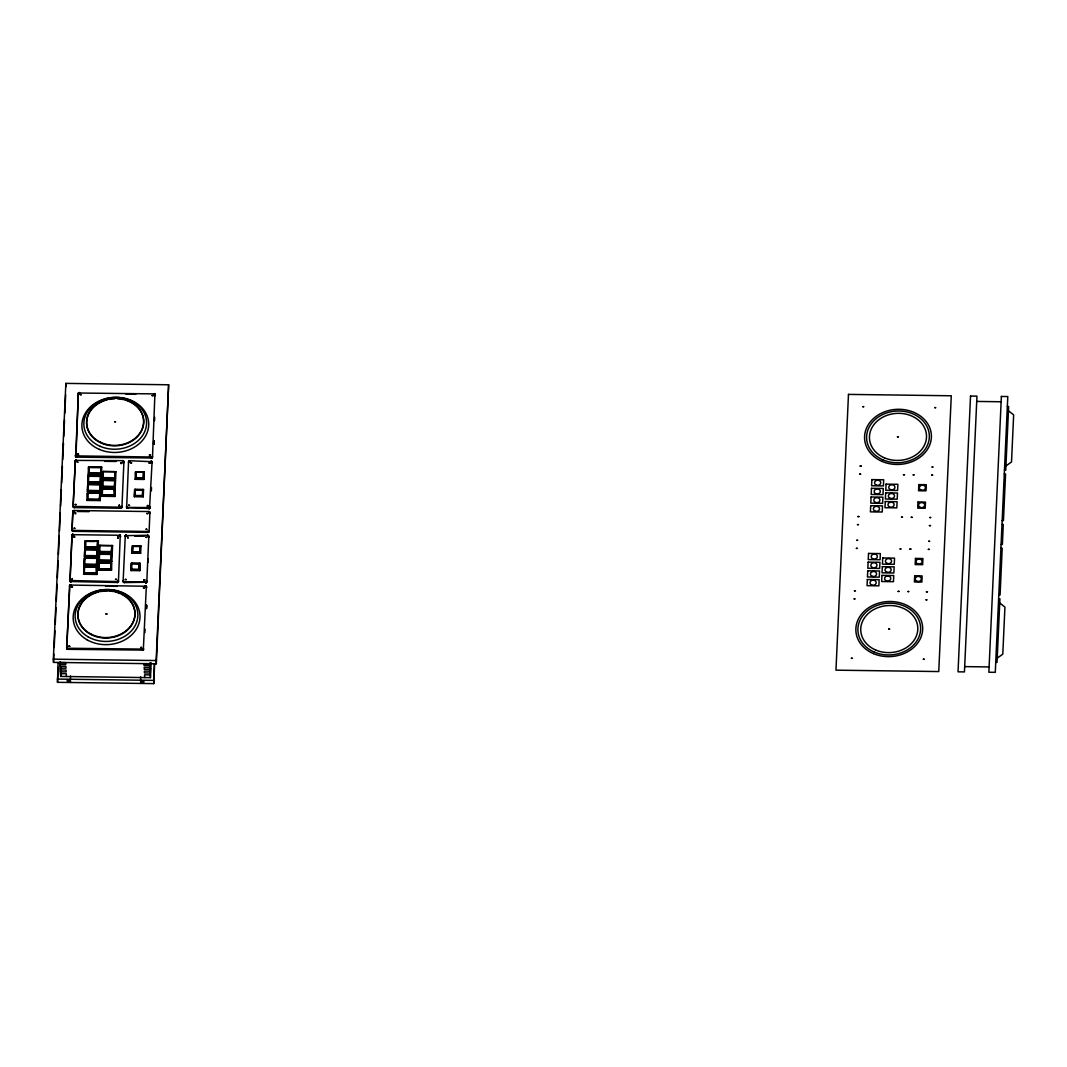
<?xml version="1.0" encoding="UTF-8"?>
<svg xmlns="http://www.w3.org/2000/svg" width="1067" height="1067" viewBox="0 0 1067 1067"><rect width="100%" height="100%" fill="white"/><g stroke="black" fill="none" stroke-linecap="round" stroke-linejoin="round"><path stroke-width="1.5" d="M118.424 581.915L120.264 535.274L72.022 534.674L69.969 580.528L117.197 581.568C119.024 580.128 119.091 581.995 117.25 582.489L70.062 581.515L72.022 535.647M66.647 647.389L69.848 585.063L146.339 586.25L143.311 650.083L67.928 649.323L66.647 647.389L67.448 649.229M149.113 531.473L149.9 512.533L148.993 511.56L74.13 510.506L72.836 511.346L71.996 529.445L72.823 530.392L147.753 531.459C150.247 529.445 148.353 533.607 148.606 531.206M73.076 505.678L75.41 460.397L122.678 460.651L123.919 461.651L121.945 507.198C121.771 504.851 122.332 508.626 120.611 508.239L74.357 507.612L73.076 505.678L73.463 507.292M151.914 457.009L75.704 455.876L78.398 393.016L154.902 393.896L152.501 457.089C151.261 459.77 152.808 453.995 152.421 457.436M146.793 582.102L148.82 536.354L147.579 535.274L125.292 535.634L123.158 580.581L124.306 581.662L145.459 581.955L146.793 580.901L146.726 582.235L124.439 582.582L123.759 581.515M123.198 581.582L123.799 582.435M60.152 661.833L60.059 664.421L65.767 664.501L65.674 662.647L59.965 662.567L60.712 676.438L150.447 677.652L151.114 662.74M60.606 667.929L60.459 671.81L66.167 671.89L66.074 670.036L60.366 669.969M149.887 663.047L149.793 665.635L144.085 665.555L143.978 663.714L149.687 663.794L150.447 677.652M53.35 659.166L65.861 383.386L168.639 384.774L156.316 663.781L53.523 662.394L53.35 659.166L156.142 660.553L156.316 663.781M53.523 662.394L53.897 654.084M54.204 647.442L54.951 630.824M55.257 624.182L56.017 607.576M56.311 600.921L57.071 584.316M57.365 577.66L58.125 561.055M58.418 554.413L59.259 536.127M59.472 531.153L60.312 512.88M60.606 506.225L61.366 489.62M61.659 482.978L62.419 466.359M62.713 459.717L63.473 443.098M63.767 436.456L64.527 419.838M64.834 413.196L65.661 394.923M154.662 663.714L153.755 683.614L57.498 682.32L58.071 662.487M57.498 682.32L58.178 667.382M60.712 676.438L61.086 668.155M69.595 585.33L66.808 648.709M72.916 511.146L72.049 530.299L72.876 531.313L147.806 532.38L148.326 531.353M75.304 460.517L73.156 506.812M70.529 675.945L70.422 680.186L67.168 680.132L67.221 681.066L70.475 681.106L70.555 682.493M83.666 574.259L84 566.964L97.204 567.137L96.87 574.433L83.666 574.259L84 566.964M84.066 565.497L84.386 558.201L97.604 558.374L97.27 565.683L84.066 565.497L84.386 558.201M84.453 556.801L84.786 549.505L97.991 549.678L97.671 556.987L84.453 556.801L84.786 549.505M84.853 548.105L85.187 540.809L98.391 540.982L98.057 548.278L84.853 548.105L85.547 547.104L97.364 547.264L98.057 548.278M87.014 500.436L87.347 493.127L100.551 493.314L100.218 500.61L87.014 500.436L87.707 499.436L99.524 499.596L100.218 500.61M87.414 491.674L87.747 484.378L100.952 484.551L100.618 491.86L87.414 491.674L87.747 484.378M87.801 482.978L88.134 475.682L101.338 475.855L101.018 483.151L87.801 482.978L88.134 475.682M88.201 474.282L88.534 466.986L101.738 467.159L101.405 474.455L88.201 474.282L88.894 473.281L100.711 473.441L101.405 474.455M96.604 565.017L84.893 564.856M85.28 556.24L96.964 555.707A15.685 0.734 -89.2 0 1 97.244 549.558L97.27 550.252M97.671 541.543L97.63 540.862A15.685 0.734 -89.2 0 0 97.35 547.011L97.39 547.704L85.573 547.544L85.187 540.809M100.231 485.125L100.191 484.431A15.685 0.734 -89.2 0 0 99.911 490.58L99.951 491.273L88.121 491.233L99.951 491.193M88.534 466.986L88.921 473.775L100.738 473.935M96.87 574.433L96.457 567.257L97.204 567.137M97.671 556.987L96.977 555.96L97.257 549.812L97.991 549.678M97.364 547.264L97.644 541.116L98.391 540.982M99.524 499.596L99.805 493.434L100.551 493.314M99.951 491.394L100.205 484.685L100.952 484.551M88.521 482.537L100.351 482.484L88.521 482.417L88.481 481.724A15.685 0.734 -89.2 0 1 88.761 475.575L88.801 476.269L100.525 476.416M101.018 483.151L100.325 482.137L100.605 475.989L101.338 475.855M100.711 473.441L100.992 467.293L101.738 467.159M100.925 471.787L101.072 468.706M98.577 562.802L111.795 562.989L111.461 570.285L98.257 570.098L98.577 562.802L111.035 562.856L110.968 563.629M98.644 561.402L98.978 554.106L112.182 554.28L111.848 561.589L98.644 561.402L99.338 560.402L111.168 560.562L111.848 561.589M99.044 552.706L99.378 545.41L112.582 545.584L112.248 552.879L99.044 552.706L99.378 545.41M101.605 496.275L101.925 488.979L115.143 489.153L114.809 496.462L101.605 496.275L101.925 488.979M101.992 487.579L102.325 480.283L115.529 480.457L115.196 487.752L101.992 487.579L102.685 486.579L114.516 486.739L115.196 487.752M102.392 478.883L102.725 471.587L115.93 471.761L115.596 479.056L102.392 478.883L102.725 471.587M111.035 562.856A15.685 0.734 -89.2 0 0 110.755 569.004L110.795 569.698L98.978 569.538L98.938 568.844A15.685 0.734 -89.2 0 1 99.218 562.696L99.244 563.389M98.257 570.098L99.231 562.949M99.471 560.762L111.195 560.922L99.364 560.842L98.978 554.106M114.863 481.951L114.783 480.337A15.685 0.734 -89.2 0 0 114.502 486.485L114.529 487.179L102.712 487.019L102.325 480.283M115.036 473.908L114.836 478.389L103.112 478.323L103.072 477.629A15.685 0.734 -89.2 0 1 103.352 471.481L115.169 471.641L115.209 472.321M111.461 570.285L111.048 563.109M111.168 560.562L111.448 554.413L112.182 554.28M112.582 545.584L111.835 545.717L111.582 552.306L111.542 551.612A15.685 0.734 -89.2 0 1 111.822 545.464L111.488 552.213L99.764 552.146L99.724 551.452A15.685 0.734 -89.2 0 1 100.005 545.304L100.045 545.997M114.809 496.462L114.396 489.286L115.143 489.153M114.516 486.739L114.796 480.59L115.529 480.457M131.014 570.552L131.348 563.243L140.19 563.363L139.857 570.672L131.014 570.552L131.348 563.243M131.801 553.146L132.135 545.851L140.977 545.971L140.644 553.266L131.801 553.146L132.495 552.146L139.95 552.253L140.644 553.266M134.362 496.715L134.695 489.42L143.538 489.54L143.205 496.835L134.362 496.715L134.695 489.42M135.149 479.323L135.482 472.027L144.325 472.147L143.992 479.443L135.149 479.323L135.842 478.323L143.298 478.429L143.992 479.443M134.295 546.451L140.257 546.531L140.217 545.851A15.778 0.734 -89.2 0 0 139.937 551.999L139.977 552.693L132.521 552.586L132.775 545.997M135.869 478.763L135.829 478.069A15.778 0.734 -89.2 0 1 136.109 471.921L143.565 472.027A15.778 0.734 -89.2 0 0 143.285 478.176L143.325 478.87L135.869 478.763L135.482 472.027M139.857 570.672L139.444 563.496L140.19 563.363M139.95 552.253L140.23 546.104M143.205 496.835L142.791 489.673L143.538 489.54M143.298 478.429L143.578 472.281L144.325 472.147M139.257 568.551L139.43 563.243A15.778 0.734 -89.2 0 0 139.15 569.391L139.19 570.085L131.734 569.978L131.694 569.298A15.778 0.734 -89.2 0 1 131.975 563.136L132.015 563.829L137.976 563.909M142.538 496.262L142.778 489.42A15.778 0.734 -89.2 0 0 142.498 495.568L142.538 496.262L135.082 496.155L135.042 495.475A15.778 0.734 -89.2 0 1 135.322 489.313L135.362 490.006L142.818 490.113M140.684 676.891L140.577 681.133L143.845 681.173L143.898 682.106L140.631 682.053L140.711 683.44M144.939 632.518L145.085 629.197M146.072 608.417L146.219 605.176M148.113 562.362L148.26 559.108M151.367 490.82L151.514 487.552M153.528 444.072L153.675 440.844M154.542 420.665L154.702 417.344M146.539 608.243L146.686 605.016M153.995 443.912L154.141 440.671M146.566 608.71L146.713 605.482M154.021 444.365L154.168 441.138M153.755 683.614L154.342 663.794M156.142 660.553L168.639 384.774M60.312 663.434L60.165 666.261L65.874 666.341L65.967 668.195L60.259 668.115M60.792 669.409L60.566 673.664L66.274 673.73L66.421 676.505M150.127 663.234L149.887 667.489L144.178 667.409L144.285 669.249L149.994 669.329L150.18 664.154L150.087 671.183L144.378 671.103L144.485 672.944L150.194 673.024L150.38 667.849L150.287 674.877L144.579 674.797L144.725 677.572M69.488 586.73L69.848 585.063M129.374 460.824L128.547 461.784L126.653 507.665L149.527 508.492L152.101 461.704L129.881 460.744L129.2 461.838L129.454 460.797M150.474 456.116L149.473 456.102M140.751 648.189C142.925 646.655 139.457 646.829 141.778 648.202M129.134 461.878L128.614 462.571L128.573 461.584M121.865 506.478L121.531 507.945M119.904 506.251L119.317 505.598L118.957 506.278M125.373 536.488L125.226 535.767M75.81 513.787L74.917 513.774M120.864 463.558L121.851 463.571M128.173 538.275C126.506 537.235 128.52 536.101 127.68 537.555M144.765 580.955L143.872 580.941M149.447 508.519L150.167 506.652L150.06 508.052M73.823 537.194C76.17 535.794 72.263 536.061 74.81 537.261M149.967 507.185L149.86 508.279M143.618 648.776L143.632 649.763M75.304 461.504L76.25 460.024L76.037 460.997M121.651 506.865L121.105 508.172M148.846 531.98L149.033 530.686M147.259 506.265C149.54 505.051 145.619 505.198 148.14 506.278M152.154 457.783L152.341 456.569M146.499 582.529L146.646 581.368M118.17 582.195L118.33 581.048M152.034 457.89L152.101 456.863M148.66 532.126L148.793 531.059M67.248 648.243L143.325 649.109M1005.941 465.932L1011.516 461.971L1013.65 414.876L1008.435 410.782M997.218 658.126L1002.793 654.178L1004.927 607.083L999.726 602.975M118.25 538.275L118.104 537.515M146.299 582.662L146.379 581.648M143.191 649.203L143.098 650.203M73.396 511.64L74.183 511.44M121.331 508.079L121.425 507.065M117.97 582.315L118.117 581.262M151.821 457.996L76.651 457.129L75.77 455.929M126.626 507.599L126.52 506.332L127.68 507.412L149.473 507.572M126.48 535.914L125.759 536.127L125.853 535.127M117.823 582.382L117.917 581.395M117.944 537.421L117.917 536.581L117.743 538.302M73.876 507.532L73.476 506.412L121.131 507.212M149.327 507.625L149.22 508.599M146.006 582.795L146.179 581.782M72.436 579.248L72.089 578.461L71.916 579.968M120.984 507.265L120.944 508.212M142.871 650.283L142.978 649.31M119.451 505.598L119.171 504.798L119.344 505.691M151.501 458.103L151.687 457.116M145.846 582.835L145.952 581.875M120.811 507.305L120.784 508.239M117.503 582.475L117.69 581.488M142.658 649.39L142.618 650.323L142.404 649.403M115.93 471.761L115.183 471.894L114.929 478.483L114.889 477.789A15.685 0.734 -89.2 0 1 115.169 471.641M97.604 558.374L96.857 558.508L96.604 565.097L96.564 564.403A15.685 0.734 -89.2 0 1 96.844 558.254L85.027 558.094A15.685 0.734 -89.2 0 0 84.746 564.243L84.786 564.936M151.341 458.13L151.447 457.183M148.993 507.692L148.967 508.626M145.686 582.862L145.712 581.928M117.33 582.489L117.45 581.555M151.167 458.13L151.114 457.209M129.787 460.744L129.921 461.664M148.833 507.705L148.873 508.626M145.512 582.875L145.459 581.955M976.718 401.432L1001.126 401.766M125.906 394.11L135.842 394.243M1007.341 406.514L1008.635 406.54L1005.741 470.174L1004.46 470.16M104.553 461.331L116.116 461.478M1004.287 473.975L1005.567 473.988L1003.447 520.669L1002.166 520.643M89.175 467.133L100.992 467.293M88.881 473.028L100.698 473.188L100.738 473.881L88.921 473.721L88.881 473.028A15.685 0.734 -89.2 0 1 89.161 466.879L89.201 467.559L101.018 467.719L100.978 467.039A15.685 0.734 -89.2 0 0 100.698 473.188M88.774 475.829L100.605 475.989M103.072 477.629L114.889 477.789M135.829 478.069L143.285 478.176M103.086 477.883L114.903 478.043L115.596 479.056M102.966 480.43L114.796 480.59M114.809 481.03L114.756 482.031M88.481 481.724L100.311 481.884L100.338 482.577M88.494 481.977L100.325 482.137M88.388 484.525L100.205 484.685M102.992 480.87L102.952 480.177A15.685 0.734 -89.2 0 0 102.672 486.325L114.502 486.485M102.579 489.126L114.396 489.286M135.336 489.566L142.791 489.673M102.699 489.566L102.565 488.873A15.685 0.734 -89.2 0 0 102.285 495.021L102.325 495.715L114.102 495.181A15.685 0.734 -89.2 0 1 114.382 489.033L114.369 490.727M88.414 484.965L88.374 484.271A15.685 0.734 -89.2 0 0 88.094 490.42L99.911 490.58M88.108 490.673L99.925 490.833L100.618 491.86M87.734 499.863L87.694 499.183A15.685 0.734 -89.2 0 1 87.974 493.021L99.791 493.181L99.724 493.874M102.285 495.021L114.102 495.181M135.042 495.475L142.498 495.568M102.299 495.275L114.116 495.435M135.056 495.715L142.511 495.822M87.694 499.183L99.511 499.343L99.551 500.023L87.734 499.93L87.347 493.127M77.504 511.48L89.094 511.64M1001.993 524.471L1003.273 524.484L1002.38 544.423L1001.086 544.41M134.655 536.021L144.392 536.154M1000.913 548.225L1002.206 548.238L1000.086 594.919L998.805 594.893M85.827 540.956L97.644 541.116M94.71 541.502L85.853 541.382L85.813 540.702A15.685 0.734 -89.2 0 0 85.533 546.851L85.573 547.544M132.521 552.586L132.481 551.892A15.778 0.734 -89.2 0 1 132.761 545.744L140.977 545.971M100.018 545.557L111.835 545.717M85.533 546.851L97.35 547.011M85.68 547.464L97.39 547.611M85.427 549.652L97.257 549.812M99.724 551.452L111.542 551.612M132.481 551.892L139.937 551.999M99.738 551.706L111.555 551.866L112.248 552.879M99.618 554.253L111.448 554.413M99.644 554.693L99.604 554A15.685 0.734 -89.2 0 0 99.324 560.148L99.364 560.842M85.453 550.092L85.413 549.398A15.685 0.734 -89.2 0 0 85.133 555.547L96.964 555.707M85.147 555.8L96.977 555.96M96.99 556.4L85.173 556.24L85.133 555.547M96.777 558.948L96.844 558.254M99.324 560.148L111.155 560.308L111.181 561.002M131.988 563.389L139.444 563.496M84.746 564.243L96.564 564.403M84.76 564.496L96.577 564.656L97.27 565.683M84.64 567.097L96.457 567.257M84.666 567.537L84.626 566.844A15.685 0.734 -89.2 0 0 84.346 573.006L84.386 573.686L96.163 573.166A15.685 0.734 -89.2 0 1 96.443 567.004L96.377 567.697M98.938 568.844L110.755 569.004M131.694 569.298L139.15 569.391M98.951 569.098L110.768 569.258M131.708 569.551L139.163 569.645M99.071 569.458L110.795 569.618M84.346 573.006L96.163 573.166M84.36 573.259L96.177 573.419M105.593 586.156L117.183 586.317M998.632 598.72L999.912 598.734L997.031 662.367L995.738 662.354M964.688 666.608L989.109 666.942M57.325 679.079L153.581 680.386M127.68 507.412L127.813 508.345M124.359 582.582L124.225 581.648M67.848 649.323L67.714 648.389M154.141 394.497L155.289 395.577L155.235 394.51M151.247 461.984C149.873 459.197 153.501 465.332 151.994 461.518M70.822 581.848L70.769 580.928M127.506 507.385L127.72 508.332M124.185 582.569L123.985 581.595M67.688 649.296L67.554 648.363M76.317 457.089L76.264 456.156M149.113 512.507L148.82 511.533L149.94 513.454L149.82 512.187M73.983 506.652L74.357 507.612L74.303 506.692M70.649 581.822L70.515 580.875M127.346 507.358L127.56 508.319M73.943 507.559L73.903 506.625M145.672 586.73L146.579 587.77L146.499 586.57M70.489 581.768L70.275 580.781M148.673 535.821L148.86 537.275L147.739 535.287M151.514 461.144L151.767 462.184M123.679 461.077L123.972 462.651L123.012 460.691M75.944 456.943L78.344 393.069M120.064 536.007L120.598 536.834L120.358 535.381M70.195 581.608L70.075 580.648M151.714 461.264L151.994 462.384M126.866 507.092L127.106 508.145M75.704 456.756L75.517 455.662M70.009 581.462L69.795 580.288M66.794 647.856L67.034 649.003M75.49 456.449L75.357 455.129M78.545 455.035L77.531 455.129M69.808 581.142L69.702 579.861M73.13 505.958L73.356 507.185M155.008 394.003L155.275 395.364M154.782 393.803L155.008 394.87M154.568 393.683L154.768 394.683M154.342 393.616L154.542 394.577M154.302 394.523L154.088 393.576L154.061 394.497M151.274 461.077L151.487 462.038M149.753 507.399L149.673 508.412M149.607 511.893L149.833 513.054M149.367 511.707L149.607 512.76M149.14 511.6L149.34 512.6M148.42 535.554L148.673 536.688M148.166 531.406L148.06 532.366M148.22 535.434L148.406 536.434M147.753 531.459L147.886 532.38M147.993 535.341L148.193 536.314M147.579 535.274L147.713 536.208M143.565 472.027L143.658 473.695M146.286 586.196L146.526 587.424M146.059 585.996L146.286 587.063M145.846 585.89L146.046 586.877M145.619 585.81L145.832 586.783M145.379 585.77L145.592 586.717M145.285 585.77L145.339 586.69M136.109 471.921L136.149 472.614M129.147 460.917L129.067 461.918M128.947 461.037L128.894 462.064M128.787 461.197L128.654 462.438M132.761 545.744L132.801 546.437M127.12 507.265L127.32 508.252M126.6 506.745L126.853 507.959M123.452 460.877L123.679 461.944M123.239 460.771L123.439 461.758M122.985 461.598L122.758 460.651L122.732 461.571M126.346 534.994L126.386 535.927M126.253 535.007L126.226 535.954M126.093 535.047L125.986 536.021M125.653 535.247L125.519 536.314M125.413 535.447L125.306 536.621M120.558 507.318L120.611 508.239M123.559 581.395L123.732 582.395M123.265 581.062L123.545 582.262M123.158 580.581L123.279 581.915M120.144 535.167L120.358 536.248M120.024 535.087L120.131 536.047M117.197 581.568L117.25 582.489M111.515 555.774L111.421 554.16A15.685 0.734 -89.2 0 0 111.155 560.308M103.352 471.481L103.392 472.161M102.672 486.325L102.712 487.019M100.618 476.429L100.591 475.735A15.685 0.734 -89.2 0 0 100.311 481.884M88.094 490.42L88.134 491.113M87.974 493.021L88.014 493.714M79.492 392.563L79.532 393.483M79.398 392.563L79.278 393.496M79.158 392.589L79.118 393.536M78.985 392.629L78.891 393.616M78.398 393.016L78.224 394.39L78.158 393.603M85.027 558.094L85.067 558.788M76.437 456.196L76.651 457.129M76.037 456.089L76.237 457.063M75.917 460.104L75.877 461.051M75.757 460.17L75.65 461.171M75.53 460.29L75.41 461.384M75.117 460.917L75.143 461.984M74.103 511.44L74.05 510.506L73.93 511.453M73.796 510.546L73.69 511.506M73.57 510.613L73.463 511.6M73.343 510.72L73.263 511.733M73.156 510.853L73.009 512.013M65.861 383.386L66.034 386.614M73.143 530.446L73.276 531.379M72.903 530.406L73.116 531.366M72.663 530.339L72.876 531.313M72.969 534.274L73.103 535.194M72.463 530.219L72.649 531.219M72.809 534.287L72.769 535.221M72.236 530.019L72.449 531.099M72.649 534.314L72.529 535.301M71.996 529.379L72.236 530.886M72.409 534.407L72.316 535.407M72.196 534.527L72.129 535.541M71.969 534.727L71.862 535.901M71.782 535.034L71.782 536.234M70.942 580.941L70.996 581.862M70.822 585.676L70.769 584.756L70.569 585.703M69.782 585.103L69.688 586.196M67.048 648.122L67.221 649.136M99.511 499.343A15.685 0.734 -89.2 0 1 99.791 493.181M121.638 594.292A28.556 23.541 -3.1 0 1 126.213 631.13A28.556 23.541 -3.1 0 1 81.692 626.636A28.556 23.541 -3.1 0 1 98.657 591.972M100.098 591.638A28.556 23.541 -3.1 0 1 107.514 590.945M108.994 590.998A28.556 23.541 -3.1 0 1 113.422 591.545M114.863 591.838A28.556 23.541 -3.1 0 1 120.358 593.692M124.986 400.018A28.556 23.541 -3.1 0 1 137.616 436.443A28.556 23.541 -3.1 0 1 91.455 435.816A28.556 23.541 -3.1 0 1 107.367 399.778M108.807 399.445A28.556 23.541 -3.1 0 1 114.743 398.751M117.717 398.791A28.556 23.541 -3.1 0 1 123.572 399.645M851.426 658.272L852.453 658.326L851.439 658.192M854.12 598.88L855.147 598.894L854.12 598.854M854.48 590.811L855.507 590.838L854.48 590.785M856.401 548.385L857.428 548.398L856.414 548.331M856.774 540.329L857.801 540.342L856.774 540.275M857.481 524.631L858.508 524.644L857.481 524.604M857.855 516.575L858.882 516.561L857.855 516.575M859.775 474.148L860.802 474.161L859.775 474.081M860.135 466.079L861.162 466.066L860.135 466.079M862.83 406.687L863.857 406.7L862.83 406.66M888.744 629.063L889.771 629.077L888.744 629.01M897.467 436.87L898.481 436.91L897.48 436.79M898.161 591.411L899.188 591.425L898.174 591.358M900.095 548.985L901.122 548.998L900.095 548.931M901.535 517.162L902.562 517.175L901.535 517.135M903.456 474.735L904.483 474.722L903.456 474.735M907.924 591.545L908.964 591.558L907.937 591.518M909.858 549.118L910.885 549.105L909.858 549.118M911.298 517.295L912.325 517.308L911.298 517.268M913.219 474.868L914.246 474.882L913.232 474.815M923.368 659.246L924.395 659.273L923.382 659.193M926.063 599.854L927.09 599.867L926.063 599.827M926.436 591.798L927.463 591.785L926.436 591.798M928.357 549.372L929.384 549.385L928.357 549.332M928.717 541.302L929.744 541.316L928.73 541.276M929.437 525.604L930.464 525.591L929.437 525.604M929.797 517.548L930.824 517.562L929.81 517.495M931.718 475.122L932.758 475.135L931.731 475.095M932.091 467.053L933.118 467.093L932.105 466.973M934.785 407.661L935.812 407.674L934.785 407.607M848.478 394.39L835.968 670.169L938.76 671.556L951.271 395.777L848.478 394.39M867.338 579.528L867.058 585.676L878.875 585.836L879.155 579.688L867.338 579.528M867.724 570.832L867.444 576.98L879.275 577.14L879.555 570.992L867.724 570.832M868.125 562.136L867.844 568.284L879.661 568.444L879.942 562.296L868.125 562.136M868.525 553.44L868.245 559.588L880.062 559.748L880.342 553.6L868.525 553.44M870.685 505.705L870.405 511.853L882.222 512.013L882.502 505.865L870.685 505.705M871.072 497.009L870.805 503.157L882.622 503.317L882.902 497.169L871.072 497.009M871.472 488.313L871.192 494.461L883.009 494.621L883.289 488.473L871.472 488.313M871.872 479.617L871.592 485.765L883.409 485.925L883.689 479.777L871.872 479.617M881.929 575.38L881.649 581.528L893.466 581.688L893.746 575.54L881.929 575.38M882.316 566.684L882.036 572.832L893.853 572.992L894.133 566.844L882.316 566.684M882.716 557.974L882.436 564.136L894.253 564.296L894.533 558.134L882.716 557.974M885.277 501.557L884.996 507.705L896.813 507.865L897.094 501.717L885.277 501.557M885.663 492.847L885.383 499.009L897.2 499.169L897.48 493.021L885.663 492.847M886.063 484.151L885.783 490.313L897.6 490.473L897.881 484.311L886.063 484.151M914.686 575.82L914.406 581.968L921.861 582.075L922.141 575.927L914.686 575.82M915.473 558.428L915.193 564.576L922.648 564.683L922.928 558.521L915.473 558.428M918.033 501.997L917.753 508.145L925.209 508.252L925.489 502.09L918.033 501.997M918.82 484.605L918.54 490.753L925.996 490.847L926.276 484.698L918.82 484.605M970.53 396.044L958.033 671.823L964.448 671.903L976.959 396.124L970.53 396.044M1001.366 396.457L988.869 672.237L995.284 672.33L1007.795 396.551L1001.366 396.457M75.197 504.491L76.21 504.571L75.197 504.491M80.185 394.577L81.185 394.71L80.185 394.577M77.491 453.982L78.491 454.102L77.491 453.982M77.117 462.038L78.104 462.278L77.184 461.944M74.837 512.533L75.81 512.76L74.89 512.427M74.116 528.232L75.103 528.458L74.183 528.125M71.462 586.783L72.476 586.903L71.462 586.783M114.649 421.718L115.623 421.945L114.703 421.612M68.768 646.175L69.782 646.309L68.768 646.175M120.811 462.638L121.811 462.758L120.811 462.638M130.574 462.771L131.574 462.891L130.574 462.771M105.926 613.912L106.94 614.032L105.926 613.912M128.654 505.198L129.627 505.425L128.707 505.091M152.128 395.564L153.141 395.684L152.128 395.564M115.516 579.314L116.516 579.434L115.516 579.314M149.433 454.955L150.447 455.075L149.433 454.955M149.073 463.011L150.074 463.145L149.073 463.011M125.279 579.448L126.279 579.568L125.279 579.448M146.779 513.507L147.793 513.627L146.779 513.507M146.072 529.205L147.059 529.432L146.126 529.099M145.712 537.261L146.713 537.395L145.712 537.261M143.778 579.688L144.792 579.821L143.778 579.688M143.418 587.757L144.418 587.877L143.418 587.757M86.987 639.76A33.45 27.569 -3.1 0 0 139.844 619.34A33.45 27.569 -3.1 0 0 92.936 592.145A33.45 27.569 -3.1 0 0 86.987 639.76M91.229 634.225A28.556 23.541 -3.1 0 0 134.949 614.419A28.556 23.541 -3.1 0 0 93.082 593.439A28.556 23.541 -3.1 0 0 91.229 634.225M88.108 636.839A31.383 25.861 -3.1 0 0 137.71 617.673A31.383 25.861 -3.1 0 0 93.696 592.158A31.383 25.861 -3.1 0 0 88.108 636.839M99.404 449.42A33.45 27.569 -3.1 0 0 148.713 423.532A33.45 27.569 -3.1 0 0 97.791 401.699A33.45 27.569 -3.1 0 0 99.404 449.42M99.951 442.031A28.556 23.541 -3.1 0 0 143.658 422.212A28.556 23.541 -3.1 0 0 101.805 401.245A28.556 23.541 -3.1 0 0 99.951 442.031M100.298 446.379A31.383 25.861 -3.1 0 0 146.579 422.092A31.383 25.861 -3.1 0 0 98.778 401.605A31.383 25.861 -3.1 0 0 100.298 446.379M873.366 653.604A33.45 27.569 -3.1 0 0 922.675 627.716A33.45 27.569 -3.1 0 0 871.739 605.896A33.45 27.569 -3.1 0 0 873.366 653.604M874.34 652.097A31.383 25.861 -3.1 0 0 920.621 627.809A31.383 25.861 -3.1 0 0 872.819 607.323A31.383 25.861 -3.1 0 0 874.34 652.097M875.687 650.016A28.556 23.541 -3.1 0 0 917.793 627.916A28.556 23.541 -3.1 0 0 874.3 609.284A28.556 23.541 -3.1 0 0 875.687 650.016M882.076 461.411A33.45 27.569 -3.1 0 0 931.398 435.523A33.45 27.569 -3.1 0 0 880.462 413.689A33.45 27.569 -3.1 0 0 882.076 461.411M883.063 459.904A31.383 25.861 -3.1 0 0 929.33 435.603A31.383 25.861 -3.1 0 0 881.529 415.116A31.383 25.861 -3.1 0 0 883.063 459.904M884.396 457.823A28.556 23.541 -3.1 0 0 926.503 435.723A28.556 23.541 -3.1 0 0 883.023 417.077A28.556 23.541 -3.1 0 0 884.396 457.823M886.224 580.795A3.081 2.547 -3.1 0 0 890.772 578.407A3.081 2.547 -3.1 0 0 886.077 576.393A3.081 2.547 -3.1 0 0 886.224 580.795M886.624 572.099A3.081 2.547 -3.1 0 0 891.172 569.711A3.081 2.547 -3.1 0 0 886.477 567.697A3.081 2.547 -3.1 0 0 886.624 572.099M887.01 563.403A3.081 2.547 -3.1 0 0 891.572 561.015A3.081 2.547 -3.1 0 0 886.864 559.001A3.081 2.547 -3.1 0 0 887.01 563.403M872.819 558.855A3.081 2.547 -3.1 0 0 877.367 556.467A3.081 2.547 -3.1 0 0 872.673 554.453A3.081 2.547 -3.1 0 0 872.819 558.855M872.433 567.551A3.081 2.547 -3.1 0 0 876.981 565.163A3.081 2.547 -3.1 0 0 872.273 563.149A3.081 2.547 -3.1 0 0 872.433 567.551M872.032 576.247A3.081 2.547 -3.1 0 0 876.581 573.859A3.081 2.547 -3.1 0 0 871.886 571.845A3.081 2.547 -3.1 0 0 872.032 576.247M871.632 584.956A3.081 2.547 -3.1 0 0 876.194 582.555A3.081 2.547 -3.1 0 0 871.486 580.541A3.081 2.547 -3.1 0 0 871.632 584.956M890.358 489.58A3.081 2.547 -3.1 0 0 894.92 487.192A3.081 2.547 -3.1 0 0 890.211 485.178A3.081 2.547 -3.1 0 0 890.358 489.58M889.971 498.276A3.081 2.547 -3.1 0 0 894.519 495.888A3.081 2.547 -3.1 0 0 889.825 493.874A3.081 2.547 -3.1 0 0 889.971 498.276M889.571 506.972A3.081 2.547 -3.1 0 0 894.133 504.584A3.081 2.547 -3.1 0 0 889.425 502.57A3.081 2.547 -3.1 0 0 889.571 506.972M874.993 511.12A3.081 2.547 -3.1 0 0 879.541 508.732A3.081 2.547 -3.1 0 0 874.833 506.718A3.081 2.547 -3.1 0 0 874.993 511.12M875.38 502.424A3.081 2.547 -3.1 0 0 879.928 500.036A3.081 2.547 -3.1 0 0 875.233 498.022A3.081 2.547 -3.1 0 0 875.38 502.424M875.78 493.728A3.081 2.547 -3.1 0 0 880.328 491.34A3.081 2.547 -3.1 0 0 875.62 489.326A3.081 2.547 -3.1 0 0 875.78 493.728M876.167 485.032A3.081 2.547 -3.1 0 0 880.728 482.644A3.081 2.547 -3.1 0 0 876.02 480.63A3.081 2.547 -3.1 0 0 876.167 485.032M920.154 507.385A3.081 2.547 -3.1 0 0 924.702 504.998A3.081 2.547 -3.1 0 0 920.007 502.984A3.081 2.547 -3.1 0 0 920.154 507.385M920.941 489.993A3.081 2.547 -3.1 0 0 925.489 487.606A3.081 2.547 -3.1 0 0 920.794 485.592A3.081 2.547 -3.1 0 0 920.941 489.993M917.593 563.816A3.081 2.547 -3.1 0 0 922.141 561.429A3.081 2.547 -3.1 0 0 917.447 559.415A3.081 2.547 -3.1 0 0 917.593 563.816M916.806 581.208A3.081 2.547 -3.1 0 0 921.354 578.821A3.081 2.547 -3.1 0 0 916.66 576.807A3.081 2.547 -3.1 0 0 916.806 581.208"/></g></svg>
